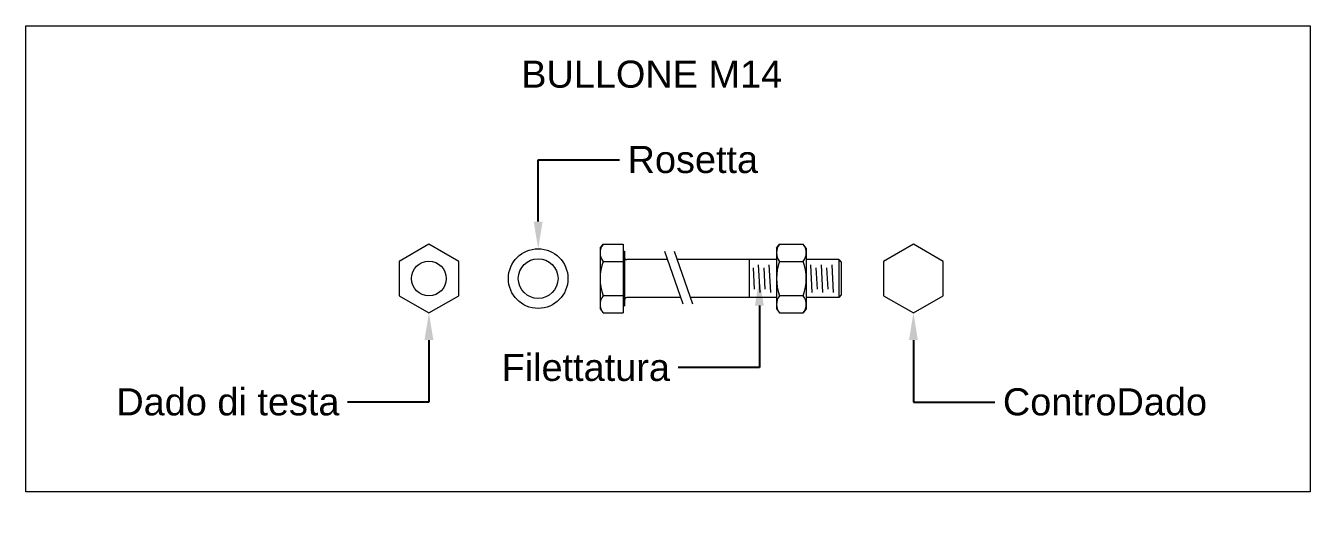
# Model space of a CAD drawing. Header units: millimetres. Extents: x 1415 to 3549, y 2194 to 4677.
# Drawn here: x 1785.4677 to 1785.9416, y 2311.5501 to 2311.7305 of the extents above; entities that cross this region are included whole.
import ezdxf
from ezdxf import colors
from ezdxf.entities.mleader import LeaderData, LeaderLine
from ezdxf.math import Vec2, Vec3

# ---------------------------------------------------------------- set-up
doc = ezdxf.new("R2010")
doc.units = ezdxf.units.MM
doc.linetypes.add('TRATTO-PUNTO', pattern=[1, 0.5, -0.25, 0, -0.25])
for name, color, linetype, lineweight in [('bulloni', 170, 'Continuous', 15), ('Layer4', 7, 'Continuous', 15), ('quote', 252, 'Continuous', 5)]:
    doc.layers.add(name, color=color, linetype=linetype, lineweight=lineweight)
doc.styles.get("Standard").update_dxf_attribs({"font": 'arial.ttf'})

msp = doc.modelspace()

# ---------------------------------------------------------------- linework, layer by layer
at = {"layer": 'bulloni'}
for p, q in [((1785.679577771629, 2311.648320281462), (1785.680729471629, 2311.64983865405)), ((1785.680729471629, 2311.64983865405), (1785.688119438296, 2311.64983865405)), ((1785.688119438296, 2311.64983865405), (1785.688119438296, 2311.624435242206)), ((1785.744696255632, 2311.648320281462), (1785.745847955632, 2311.64983865405)), ((1785.745847955632, 2311.64983865405), (1785.754544555632, 2311.64983865405)), ((1785.755696255632, 2311.648320281462), (1785.754544555632, 2311.64983865405)), ((1785.679577771629, 2311.648320281462), (1785.679577771629, 2311.625953614795)), ((1785.688119438296, 2311.647220281462), (1785.688577771629, 2311.647220281462)), ((1785.688577771629, 2311.647220281462), (1785.688577771629, 2311.627053614795)), ((1785.744696255632, 2311.648320281462), (1785.744696255632, 2311.625953614795)), ((1785.755696255632, 2311.648320281462), (1785.755696255632, 2311.625953614795)), ((1785.680729471629, 2311.643487801089), (1785.688119438296, 2311.643487801089)), ((1785.704468054852, 2311.644136948129), (1785.689494438296, 2311.644136948129)), ((1785.744696255632, 2311.644136948129), (1785.708001552065, 2311.644136948129)), ((1785.734577771629, 2311.644136948129), (1785.734577771629, 2311.630136948128)), ((1785.736629257431, 2311.6332083767), (1785.736189802606, 2311.641065519557)), ((1785.738659461369, 2311.632029805271), (1785.738088170097, 2311.642244090985)), ((1785.74055782886, 2311.6332083767), (1785.740118374035, 2311.641065519557)), ((1785.742588032798, 2311.632029805271), (1785.742016741525, 2311.642244090985)), ((1785.745847955632, 2311.643487801089), (1785.754544555632, 2311.643487801089)), ((1785.767661104963, 2311.644136948129), (1785.755696255632, 2311.644136948129)), ((1785.757891055978, 2311.632029805271), (1785.757319764705, 2311.642244090985)), ((1785.759789423469, 2311.6332083767), (1785.759349968644, 2311.641065519557)), ((1785.761819627407, 2311.632029805271), (1785.761248336134, 2311.642244090985)), ((1785.763717994897, 2311.6332083767), (1785.763278540072, 2311.641065519557)), ((1785.765748198836, 2311.632029805271), (1785.765176907563, 2311.642244090985)), ((1785.767661104963, 2311.644136948129), (1785.768577771629, 2311.643220281462)), ((1785.767661104963, 2311.64408431655), (1785.767661104963, 2311.630189579707)), ((1785.768577771629, 2311.643167649883), (1785.768577771629, 2311.631106246374)), ((1785.688119438296, 2311.630786095167), (1785.680729471629, 2311.630786095167)), ((1785.754544555632, 2311.630786095167), (1785.745847955632, 2311.630786095167)), ((1785.768577771629, 2311.631106246374), (1785.767661104963, 2311.630189579707)), ((1785.679577771629, 2311.625953614795), (1785.680729471629, 2311.624435242206)), ((1785.688119438296, 2311.627053614795), (1785.688577771629, 2311.627053614795)), ((1785.709286176829, 2311.630136948128), (1785.689494438296, 2311.630136948128)), ((1785.744696255632, 2311.630136948128), (1785.712819674043, 2311.630136948128)), ((1785.744696255632, 2311.625953614795), (1785.745847955632, 2311.624435242206)), ((1785.755696255632, 2311.625953614795), (1785.754544555632, 2311.624435242206)), ((1785.767661104963, 2311.630136948128), (1785.755696255632, 2311.630136948128)), ((1785.680729471629, 2311.624435242206), (1785.688119438296, 2311.624435242206)), ((1785.745847955632, 2311.624435242206), (1785.754544555632, 2311.624435242206))]:
    msp.add_line(p, q, dxfattribs=at)
at = {"layer": 'bulloni', "linetype": 'TRATTO-PUNTO', "ltscale": 6}
for p, q in [((1785.703376688831, 2311.647231651491), (1785.710122456879, 2311.627777874216)), ((1785.706910186045, 2311.647231651491), (1785.713655954093, 2311.627777874216))]:
    msp.add_line(p, q, dxfattribs=at)
at = {"layer": 'bulloni'}
for points in [[(1785.616462835798, 2311.624435242206), (1785.627462835798, 2311.630786095167), (1785.627462835798, 2311.643487801089), (1785.616462835798, 2311.64983865405), (1785.605462835798, 2311.643487801089), (1785.605462835798, 2311.630786095167)], [(1785.79521402134, 2311.624435242206), (1785.80621402134, 2311.630786095167), (1785.80621402134, 2311.643487801089), (1785.79521402134, 2311.64983865405), (1785.78421402134, 2311.643487801089), (1785.78421402134, 2311.630786095167)]]:
    msp.add_lwpolyline(points, close=True, dxfattribs=at)
for centre, radius in [((1785.656765011059, 2311.637136948129), 0.011), ((1785.616462835798, 2311.637136948128), 0.006416666666666669), ((1785.656765011059, 2311.637136948129), 0.007333333333333333)]:
    msp.add_circle(centre, radius, dxfattribs=at)
for centre, radius, start, end in [((1785.684531208385, 2311.64666322757), 0.004953436755810692, 140.1294504375799, 219.87054956242), ((1785.749649692388, 2311.64666322757), 0.004953436755810692, 140.1294504375799, 219.87054956242), ((1785.750742818876, 2311.64666322757), 0.004953436755810826, 320.1294504375799, 39.87054956242007), ((1785.689494438296, 2311.645053614795), 0.0009166666666666666, 180, 270), ((1785.697663968652, 2311.637136948128), 0.01808619702323973, 159.4427191373044, 200.5572808626955), ((1785.762782452655, 2311.637136948128), 0.01808619702323973, 159.4427191373044, 200.5572808626955), ((1785.737610058609, 2311.637136948128), 0.01808619702323973, 339.4427191373043, 20.55728086269565), ((1785.684531208385, 2311.627610668687), 0.004953436755810692, 140.1294504375799, 219.87054956242), ((1785.749649692388, 2311.627610668687), 0.004953436755810692, 140.1294504375799, 219.87054956242), ((1785.750742818876, 2311.627610668687), 0.004953436755810826, 320.1294504375799, 39.87054956242007), ((1785.689494438296, 2311.629220281462), 0.0009166666666666666, 90, 180)]:
    msp.add_arc(centre, radius, start, end, dxfattribs=at)
at = {"layer": 'quote'}
msp.add_lwpolyline([(1785.46769767077, 2311.730475136726), (1785.941631390097, 2311.730475136726), (1785.941631390097, 2311.558367088952), (1785.46769767077, 2311.558367088952)], close=True, dxfattribs=at)

# ---------------------------------------------------------------- texts
at = {"layer": 'Layer4', "insert": (1785.650513334112, 2311.717588899935), "char_height": 0.01, "attachment_point": 1}
msp.add_mtext_dynamic_manual_height_columns('BULLONE M14', width=40.64842255053811, gutter_width=12.5, heights=[0], dxfattribs=at)

# ---------------------------------------------------------------- leaders
at = {"layer": 'quote'}
ml = msp.add_multileader_mtext('Standard', dxfattribs=at)
ml.set_content('Rosetta', color=256)
ml.set_leader_properties()
ml.build(insert=Vec2(0, 0))
ml.multileader.update_dxf_attribs({"dogleg_length": 0.03, "arrow_head_size": 0.01})
ctx = ml.context
ctx.base_point, ctx.char_height, ctx.arrow_head_size, ctx.landing_gap_size, ctx.plane_origin, ctx.plane_x_axis, ctx.plane_y_axis = Vec3(1785.686765011058, 2311.681011222498), 0.01, 0.01, 0.003, Vec3(1785.656765011059, 2311.648136948128), Vec3(1, 1.383292436472738e-11), Vec3(-1.383292436472738e-11, 1)
notes = []
notes.append((ctx, [(0, (1, 1, 0), (1785.656765011058, 2311.681011222497), (1, 1.383292436472738e-11), 0.03, [(0, [(1785.656765011059, 2311.648136948128), (1785.656765011058, 2311.681011222497)], 0, [])])]))
ctx.mtext.insert, ctx.mtext.text_direction, ctx.mtext.rotation, ctx.mtext.flow_direction = Vec3(1785.689765011058, 2311.686093077886), Vec3(1, 1.383292436472738e-11), 1.383292436472738e-11, 5
ml = msp.add_multileader_mtext('Standard', dxfattribs=at)
ml.set_content('Filettatura', color=256)
ml.set_leader_properties()
ml.build(insert=Vec2(0, 0))
ml.multileader.update_dxf_attribs({"dogleg_length": 0.03, "arrow_head_size": 0.01})
ctx = ml.context
ctx.base_point, ctx.char_height, ctx.arrow_head_size, ctx.landing_gap_size, ctx.plane_origin = Vec3(1785.641998645201, 2311.604262673759), 0.01, 0.01, 0.003, Vec3(1785.738373815733, 2311.637136948128)
ctx.text_align_type = 2
notes.append((ctx, [(0, (1, 1, 0), (1785.738373815733, 2311.604262673759), (-1, 0), 0.03, [(0, [(1785.738373815733, 2311.637136948128), (1785.738373815733, 2311.604262673759)], 0, [])])]))
ctx.mtext.insert, ctx.mtext.alignment, ctx.mtext.flow_direction = Vec3(1785.705373815733, 2311.609344529148), 3, 5
ml = msp.add_multileader_mtext('Standard', dxfattribs=at)
ml.set_content('Dado di testa', color=256)
ml.set_leader_properties()
ml.build(insert=Vec2(0, 0))
ml.multileader.update_dxf_attribs({"dogleg_length": 0.03, "arrow_head_size": 0.01})
ctx = ml.context
ctx.base_point, ctx.char_height, ctx.arrow_head_size, ctx.landing_gap_size, ctx.plane_origin = Vec3(1785.49981481397, 2311.591560967837), 0.01, 0.01, 0.003, Vec3(1785.616462835798, 2311.624435242206)
ctx.text_align_type = 2
notes.append((ctx, [(0, (1, 1, 0), (1785.616462835798, 2311.591560967837), (-1, 0), 0.03, [(0, [(1785.616462835798, 2311.624435242206), (1785.616462835798, 2311.591560967837)], 0, [])])]))
ctx.mtext.insert, ctx.mtext.alignment, ctx.mtext.flow_direction = Vec3(1785.583462835798, 2311.596642823226), 3, 5
ml = msp.add_multileader_mtext('Standard', dxfattribs=at)
ml.set_content('ControDado', color=256)
ml.set_leader_properties()
ml.build(insert=Vec2(0, 0))
ml.multileader.update_dxf_attribs({"dogleg_length": 0.03, "arrow_head_size": 0.01})
ctx = ml.context
ctx.base_point, ctx.char_height, ctx.arrow_head_size, ctx.landing_gap_size, ctx.plane_origin, ctx.plane_x_axis, ctx.plane_y_axis = Vec3(1785.82521402134, 2311.591560967837), 0.01, 0.01, 0.003, Vec3(1785.79521402134, 2311.624435242206), Vec3(1, -1.383292436472738e-11), Vec3(1.383292436472738e-11, 1)
notes.append((ctx, [(0, (1, 1, 0), (1785.79521402134, 2311.591560967837), (1, -1.383292436472738e-11), 0.03, [(0, [(1785.79521402134, 2311.624435242206), (1785.79521402134, 2311.591560967837)], 0, [])])]))
ctx.mtext.insert, ctx.mtext.text_direction, ctx.mtext.rotation, ctx.mtext.flow_direction = Vec3(1785.82821402134, 2311.596646233867), Vec3(1, -1.383292436472738e-11), 6.283185307165754, 5
for ctx, leaders in notes:
    for number, flags, end, landing, length, lines in leaders:
        leader = LeaderData()
        leader.index, (leader.has_last_leader_line, leader.has_dogleg_vector, leader.attachment_direction) = number, flags
        leader.last_leader_point, leader.dogleg_vector, leader.dogleg_length = Vec3(end), Vec3(landing), length
        for number, points, colour, breaks in lines:
            line = LeaderLine()
            line.index, line.vertices, line.color, line.breaks = number, Vec3.list(points), colors.encode_raw_color(colour), breaks
            leader.lines.append(line)
        ctx.leaders.append(leader)

doc.saveas('drawing.dxf')
